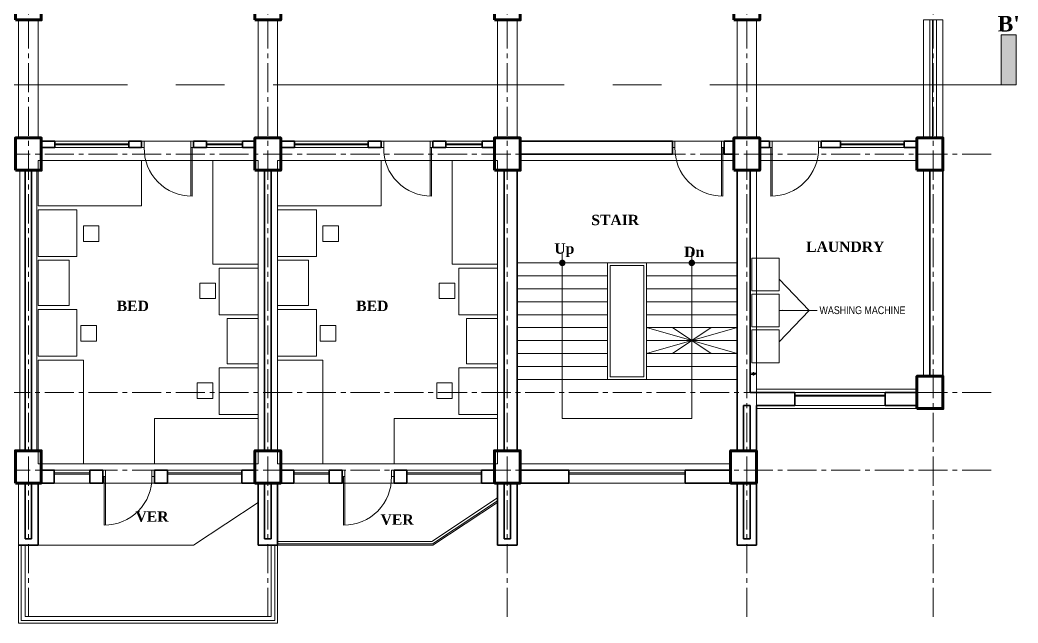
# Model space of a CAD drawing. Header units: feet. Extents: x 25261344 to 25389498, y 30010528 to 30074588.
# Drawn here: x 25370874 to 25371645, y 30072114 to 30072579 of the extents above; entities that cross this region are included whole.
import ezdxf

# ---------------------------------------------------------------- set-up
doc = ezdxf.new("R2010")
doc.units = ezdxf.units.FT
doc.header["$LTSCALE"] = 30
doc.header["$MEASUREMENT"] = 0
doc.linetypes.add('CENTER2', pattern=[1.125, 0.75, -0.125, 0.125, -0.125])
doc.linetypes.add('DASHED', pattern=[0.75, 0.5, -0.25])
doc.layers.get('0').update_dxf_attribs({"lineweight": 5})
for name, color, linetype, lineweight in [('Column', 1, 'Continuous', 80), ('Dim-1', 7, 'Continuous', 9), ('Door', 32, 'Continuous', 5), ('FIX', 8, 'Continuous', 13), ('Furnitures', 251, 'Continuous', 9), ('GRADE BEAM', 2, 'Continuous', 20), ('grid text', 252, 'CENTER2', 9), ('LINE', 193, 'Continuous', 9), ('line 2', 7, 'Continuous', 13), ('rail', 224, 'Continuous', 9), ('s. Fixture', 118, 'Continuous', 9), ('STAIR', 243, 'Continuous', 13), ('TEXT', 7, 'Continuous', 18), ('WALL', 7, 'Continuous', 35), ('WIN', 142, 'Continuous', 20)]:
    doc.layers.add(name, color=color, linetype=linetype, lineweight=lineweight)
doc.styles.get("Standard").update_dxf_attribs({"font": 'timesbd.ttf'})
doc.styles.add('SWIS_LT', font='swisscl.ttf')
doc.dimstyles.new('dim-02', dxfattribs={"dimtxt": 8, "dimasz": 3, "dimexe": 3, "dimexo": 3, "dimgap": 2, "dimtad": 0, "dimdec": 0, "dimzin": 0, "dimdsep": 46, "dimlunit": 4, "dimtxsty": 'SWIS_LT', "dimblk": 'ARCHTICK', "dimcen": 2, "dimdle": 3, "dimclrd": 256, "dimclre": 256, "dimclrt": 256, "dimadec": 0, "dimazin": 0, "dimtfac": 1, "dimtdec": 0, "dimtix": 1, "dimtmove": 0, "dimatfit": 3, "dimfxl": 0, "dimfrac": 2, "dimtolj": 1, "dimtzin": 1, "dimlwd": -1, "dimarcsym": 0})

# ---------------------------------------------------------------- blocks, each defined once
blk = doc.blocks.new('FG')
at = {"layer": 'Door'}
for p, q in [((-2, -5), (-2, -42.39)), ((-1, -5), (-1, -42.39))]:
    blk.add_line(p, q, dxfattribs=at)
for points in [[(-40, 0), (-38, 0), (-38, -5), (-40, -5)], [(0, 0), (-2, 0), (-2, -5), (0, -5)]]:
    blk.add_lwpolyline(points, dxfattribs=at)
blk.add_arc((-1.44, -5.83), 36.57, 178.70538, 270.69047, dxfattribs=at)
blk = doc.blocks.new('_ArchTick')
at = {"color": 0, "linetype": 'ByBlock', "const_width": 0.15}
blk.add_lwpolyline([(-0.5, -0.5), (0.5, 0.5)], dxfattribs=at)
blk = doc.blocks.new('Tap')
at = {"layer": 's. Fixture'}
h = blk.add_hatch(color=256, dxfattribs=at)
h.paths.add_polyline_path([(-0.56, -2.79, 1), (0.55, -2.79, 1)])
h.paths.add_polyline_path([(0.41, -2.79, -1), (-0.42, -2.79, -1)], flags=16)
for p, q in [((0, -0.25), (0, 0)), ((-0.5, -0.5), (-0.5, -1.96)), ((-0.36, -4.04), (-0.36, -5.09)), ((-0.36, -4.43), (0.35, -4.43)), ((-0.36, -4.6), (0.36, -4.6)), ((-0.36, -4.6), (0.36, -4.6)), ((-0.36, -4.73), (0.36, -4.73)), ((-0.36, -4.86), (0.36, -4.86)), ((-0.36, -4.86), (0.36, -4.86)), ((-0.36, -4.99), (0.36, -4.99)), ((-0.35, -5.12), (0.35, -5.12)), ((-0.35, -5.12), (0.35, -5.12)), ((-0.29, -5.25), (0.29, -5.25)), ((0.36, -4.04), (0.36, -5.09)), ((0.5, -0.5), (0.5, -1.96))]:
    blk.add_line(p, q, dxfattribs=at)
blk.add_lwpolyline([(0.97, -2.54), (0.72, -2.6, 0.131281), (0.53, -2.26), (0.71, -2.09), (0.71, -2.08), (0.26, -1.82), (0.25, -1.82), (0.19, -2.06, 0.129161), (-0.19, -2.06), (-0.26, -1.82), (-0.26, -1.82), (-0.71, -2.08), (-0.53, -2.26, 0.131793), (-0.73, -2.59), (-0.97, -2.53), (-0.97, -3.05), (-0.73, -2.98, 0.131959), (-0.53, -3.32), (-0.71, -3.49), (-0.26, -3.75), (-0.2, -3.51, 0.131818), (0.19, -3.51), (0.26, -3.75), (0.71, -3.49), (0.71, -3.49), (0.53, -3.32, 0.132548), (0.72, -2.98), (0.97, -3.04)], format="xyb", dxfattribs=at)
blk.add_lwpolyline([(0.75, -0.25), (-0.75, -0.25), (-0.75, -0.38, 0.414214), (-0.62, -0.5), (0.62, -0.5, 0.414214), (0.75, -0.38)], format="xyb", close=True, dxfattribs=at)
blk.add_lwpolyline([(0.97, -3.04), (0.97, -2.54)], dxfattribs=at)
for radius in [0.555, 0.415]:
    blk.add_circle((0, -2.79), radius, dxfattribs=at)
for points in [[(-0.36, -4.04), (-0.45, -3.89), (-0.5, -3.62)], [(-0.29, -5.25), (-0.33, -5.18), (-0.36, -5.09)], [(0.29, -5.25), (0.33, -5.18), (0.36, -5.09)], [(0.36, -4.04), (0.46, -3.88), (0.5, -3.62)]]:
    blk.add_spline(points, degree=3, dxfattribs=at)
blk = doc.blocks.new('DGFGSDFG')
at = {"layer": 'grid text'}
for p, q in [((25360346.96, 30072118.41), (25360346.96, 30072999.78)), ((25360531.96, 30072118.41), (25360531.96, 30072999.78)), ((25360716.96, 30072118.41), (25360716.96, 30072999.78)), ((25360901.96, 30072118.41), (25360901.96, 30072999.78)), ((25361045.96, 30072118.41), (25361045.96, 30072999.78)), ((25361090.85, 30072475.7), (25359529.41, 30072475.7)), ((25361090.85, 30072291.7), (25359529.41, 30072291.7)), ((25361090.85, 30072231.7), (25359529.41, 30072231.7))]:
    blk.add_line(p, q, dxfattribs=at)
blk = doc.blocks.new('T B')
at = {"layer": 'GRADE BEAM'}
for points in [[(25352993.54, 30069132.07), (25353008.54, 30069132.07), (25353008.54, 30069041.07), (25352993.54, 30069041.07)], [(25353178.54, 30069132.07), (25353193.54, 30069132.07), (25353193.54, 30069041.07), (25353178.54, 30069041.07)], [(25353363.57, 30069132.07), (25353378.57, 30069132.07), (25353378.54, 30069041.07), (25353363.54, 30069041.07)], [(25353548.54, 30069132.07), (25353563.54, 30069132.07), (25353563.54, 30069041.07), (25353548.54, 30069041.07)], [(25353692.54, 30069132.07), (25353707.54, 30069132.07), (25353707.54, 30069041.07), (25353692.54, 30069041.07)], [(25353176.04, 30069038.57), (25353176.04, 30069023.57), (25353011.04, 30069023.57), (25353011.04, 30069038.57)], [(25353361.04, 30069038.57), (25353361.04, 30069023.57), (25353196.04, 30069023.57), (25353196.04, 30069038.57)], [(25353546.04, 30069038.57), (25353546.04, 30069023.57), (25353381.04, 30069023.57), (25353381.04, 30069038.57)], [(25353687.54, 30069038.57), (25353687.54, 30069023.57), (25353566.04, 30069023.57), (25353566.04, 30069038.57)], [(25352994.54, 30069016.07), (25353007.54, 30069016.07), (25353007.54, 30068799.57), (25352994.54, 30068799.57)], [(25353178.54, 30069016.07), (25353193.54, 30069016.07), (25353193.54, 30068799.57), (25353178.54, 30068799.57)], [(25353363.54, 30069016.07), (25353378.54, 30069016.07), (25353378.54, 30068799.57), (25353363.54, 30068799.57)], [(25353548.54, 30069016.07), (25353563.54, 30069016.07), (25353563.54, 30068799.57), (25353548.54, 30068799.57)], [(25353692.54, 30069016.07), (25353707.54, 30069016.07), (25353707.54, 30068857.07), (25353692.54, 30068857.07)], [(25353687.54, 30068847.07), (25353687.54, 30068832.07), (25353563.54, 30068832.07), (25353563.54, 30068847.07)], [(25353176.04, 30068789.57), (25353176.04, 30068774.57), (25353011.04, 30068774.57), (25353011.04, 30068789.57)], [(25353361.04, 30068789.57), (25353361.04, 30068774.57), (25353196.04, 30068774.57), (25353196.04, 30068789.57)], [(25353543.54, 30068789.57), (25353543.54, 30068774.57), (25353381.04, 30068774.57), (25353381.04, 30068789.57)], [(25352993.54, 30068774.57), (25353008.54, 30068774.57), (25353008.54, 30068726.57), (25352993.54, 30068726.57)], [(25353178.54, 30068774.57), (25353193.54, 30068774.57), (25353193.54, 30068726.57), (25353178.54, 30068726.57)], [(25353363.54, 30068774.57), (25353378.54, 30068774.57), (25353378.54, 30068726.57), (25353363.54, 30068726.57)], [(25353548.54, 30068774.57), (25353563.54, 30068774.57), (25353563.54, 30068726.57), (25353548.54, 30068726.57)]]:
    blk.add_lwpolyline(points, close=True, dxfattribs=at)
blk = doc.blocks.new('COL2')
at = {"layer": 'Column'}
for points in [[(717.5, -266.5), (737.5, -266.5), (737.5, -241.5), (717.5, -241.5)], [(902.5, -266.5), (922.5, -266.5), (922.5, -241.5), (902.5, -241.5)], [(1087.5, -266.5), (1107.5, -266.5), (1107.5, -241.5), (1087.5, -241.5)], [(1272.5, -266.5), (1292.5, -266.5), (1292.5, -241.5), (1272.5, -241.5)], [(717.5, -382.5), (737.5, -382.5), (737.5, -357.5), (717.5, -357.5)], [(902.5, -382.5), (922.5, -382.5), (922.5, -357.5), (902.5, -357.5)], [(1087.5, -382.5), (1107.5, -382.5), (1107.5, -357.5), (1087.5, -357.5)], [(1272.5, -382.5), (1292.5, -382.5), (1292.5, -357.5), (1272.5, -357.5)], [(1414, -382.5), (1434, -382.5), (1434, -357.5), (1414, -357.5)], [(1414, -566.5), (1434, -566.5), (1434, -541.5), (1414, -541.5)], [(717.5, -624), (737.5, -624), (737.5, -599), (717.5, -599)], [(902.5, -624), (922.5, -624), (922.5, -599), (902.5, -599)], [(1087.5, -624), (1107.5, -624), (1107.5, -599), (1087.5, -599)], [(1270, -624), (1290, -624), (1290, -599), (1270, -599)]]:
    blk.add_lwpolyline(points, close=True, dxfattribs=at)
at = {"layer": 'GRADE BEAM'}
blk.add_blockref('T B', (-25352273.54, -30069398.57), dxfattribs=at)

msp = doc.modelspace()

# ---------------------------------------------------------------- hatches: boundary and pattern name
at = {"linetype": 'CENTER2', "ltscale": 10}
msp.add_hatch(color=256, dxfattribs=at).paths.add_polyline_path([(25371643.94, 30072567.75), (25371643.94, 30072529.2), (25371632.29, 30072529.2), (25371632.29, 30072567.75)])

# ---------------------------------------------------------------- linework, layer by layer
msp.add_line((25371632.29, 30072529.2), (25370009.64, 30072529.2), dxfattribs=at)
msp.add_lwpolyline([(25371643.94, 30072529.2), (25371643.94, 30072567.75), (25371632.29, 30072567.75), (25371632.29, 30072529.2)], close=True, dxfattribs=at)
msp.add_lwpolyline([(25370873.26, 30072173.7), (25370873.26, 30072113.7), (25371073.26, 30072113.7), (25371073.26, 30072173.7)])
at = {"layer": 'FIX', "ltscale": 20}
for points in [[(25371460.75, 30072395.33), (25371439.79, 30072395.33), (25371439.79, 30072370), (25371460.75, 30072370)], [(25371460.75, 30072367.65), (25371439.79, 30072367.65), (25371439.79, 30072342.33), (25371460.75, 30072342.33)], [(25371460.75, 30072339.97), (25371439.79, 30072339.97), (25371439.79, 30072314.65), (25371460.75, 30072314.65)]]:
    msp.add_lwpolyline(points, close=True, dxfattribs=at)
at = {"layer": 'Furnitures'}
for points in [[(25370968.26, 30072470.7), (25370888.26, 30072470.7), (25370888.26, 30072435.7), (25370968.26, 30072435.7)], [(25371058.26, 30072390.7), (25371058.26, 30072470.7), (25371023.26, 30072470.7), (25371023.26, 30072390.7)], [(25371153.26, 30072470.7), (25371073.26, 30072470.7), (25371073.26, 30072435.7), (25371153.26, 30072435.7)], [(25371243.26, 30072390.7), (25371243.26, 30072470.7), (25371208.26, 30072470.7), (25371208.26, 30072390.7)], [(25370888.26, 30072432.7), (25370918.26, 30072432.7), (25370918.26, 30072396.7), (25370888.26, 30072396.7)], [(25371073.26, 30072432.7), (25371103.26, 30072432.7), (25371103.26, 30072396.7), (25371073.26, 30072396.7)], [(25370935.28, 30072420.31), (25370923.28, 30072420.31), (25370923.28, 30072408.31), (25370935.28, 30072408.31)], [(25371120.28, 30072420.31), (25371108.28, 30072420.31), (25371108.28, 30072408.31), (25371120.28, 30072408.31)], [(25370888.26, 30072358.7), (25370912.26, 30072358.7), (25370912.26, 30072393.7), (25370888.26, 30072393.7)], [(25370888.26, 30072358.7), (25370912.26, 30072358.7), (25370912.26, 30072393.7), (25370888.26, 30072393.7)], [(25371058.26, 30072351.7), (25371028.26, 30072351.7), (25371028.26, 30072387.7), (25371058.26, 30072387.7)], [(25371073.26, 30072358.7), (25371097.26, 30072358.7), (25371097.26, 30072393.7), (25371073.26, 30072393.7)], [(25371243.26, 30072351.7), (25371213.26, 30072351.7), (25371213.26, 30072387.7), (25371243.26, 30072387.7)], [(25371013.24, 30072364.08), (25371025.24, 30072364.08), (25371025.24, 30072376.08), (25371013.24, 30072376.08)], [(25371198.24, 30072364.08), (25371210.24, 30072364.08), (25371210.24, 30072376.08), (25371198.24, 30072376.08)], [(25370888.26, 30072355.7), (25370918.26, 30072355.7), (25370918.26, 30072319.7), (25370888.26, 30072319.7)], [(25371073.26, 30072355.7), (25371103.26, 30072355.7), (25371103.26, 30072319.7), (25371073.26, 30072319.7)], [(25371058.26, 30072348.7), (25371034.26, 30072348.7), (25371034.26, 30072313.7), (25371058.26, 30072313.7)], [(25371243.26, 30072348.7), (25371219.26, 30072348.7), (25371219.26, 30072313.7), (25371243.26, 30072313.7)], [(25370933.28, 30072343.31), (25370921.28, 30072343.31), (25370921.28, 30072331.31), (25370933.28, 30072331.31)], [(25371118.28, 30072343.31), (25371106.28, 30072343.31), (25371106.28, 30072331.31), (25371118.28, 30072331.31)], [(25370888.26, 30072316.7), (25370888.26, 30072236.7), (25370923.26, 30072236.7), (25370923.26, 30072316.7)], [(25371058.26, 30072274.7), (25371028.26, 30072274.7), (25371028.26, 30072310.7), (25371058.26, 30072310.7)], [(25371073.26, 30072316.7), (25371073.26, 30072236.7), (25371108.26, 30072236.7), (25371108.26, 30072316.7)], [(25371243.26, 30072274.7), (25371213.26, 30072274.7), (25371213.26, 30072310.7), (25371243.26, 30072310.7)], [(25371011.25, 30072287.08), (25371023.25, 30072287.08), (25371023.25, 30072299.08), (25371011.25, 30072299.08)], [(25371196.25, 30072287.08), (25371208.25, 30072287.08), (25371208.25, 30072299.08), (25371196.25, 30072299.08)], [(25370978.26, 30072236.7), (25371058.26, 30072236.7), (25371058.26, 30072271.7), (25370978.26, 30072271.7)], [(25371163.26, 30072236.7), (25371243.26, 30072236.7), (25371243.26, 30072271.7), (25371163.26, 30072271.7)]]:
    msp.add_lwpolyline(points, close=True, dxfattribs=at)
at = {"layer": 'LINE', "color": 0, "ltscale": 10, "const_width": 2.5}
for points in [[(25371293.26, 30072392.95, -1), (25371293.26, 30072390.45, -1)], [(25371393.26, 30072392.95, -1), (25371393.26, 30072390.45, -1)]]:
    msp.add_lwpolyline(points, format="xyb", close=True, dxfattribs=at)
at = {"layer": 'LINE', "color": 0, "ltscale": 10}
for points in [[(25371293.26, 30072400.16), (25371293.26, 30072271.7), (25371293.26, 30072271.7), (25371393.26, 30072271.7), (25371393.26, 30072331.7), (25371358.26, 30072321.7), (25371378.26, 30072321.7), (25371393.26, 30072331.7), (25371428.26, 30072321.7), (25371408.26, 30072321.7), (25371393.26, 30072331.7)], [(25371393.26, 30072400.16), (25371393.26, 30072331.7), (25371358.26, 30072341.7), (25371378.26, 30072341.7), (25371393.26, 30072331.7), (25371428.26, 30072341.7), (25371408.26, 30072341.7), (25371393.26, 30072331.7)]]:
    msp.add_lwpolyline(points, dxfattribs=at)
at = {"layer": 'line 2'}
for p, q in [((25371577.26, 30072579.2), (25371577.26, 30072488.2)), ((25371587.26, 30072579.2), (25371587.26, 30072488.2)), ((25371243.26, 30072206.7), (25371193.26, 30072173.7)), ((25371073.26, 30072173.7), (25371193.26, 30072173.7))]:
    msp.add_line(p, q, dxfattribs=at)
at = {"layer": 'line 2', "linetype": 'DASHED', "ltscale": 20}
for p in [(25371058.26, 30072206.7), (25370888.26, 30072173.7)]:
    msp.add_line(p, (25371008.26, 30072173.7), dxfattribs=at)
at = {"layer": 'rail'}
for p, q in [((25371579.26, 30072579.2), (25371579.26, 30072488.2)), ((25371582.26, 30072579.2), (25371582.26, 30072488.2)), ((25371328.26, 30072301.7), (25371328.26, 30072391.7)), ((25371328.26, 30072391.7), (25371358.26, 30072391.7)), ((25371330.26, 30072303.7), (25371330.26, 30072389.7)), ((25371330.26, 30072389.7), (25371356.26, 30072389.7)), ((25371356.26, 30072303.7), (25371356.26, 30072389.7)), ((25371358.26, 30072301.7), (25371358.26, 30072391.7)), ((25371358.26, 30072301.7), (25371328.26, 30072301.7)), ((25371356.26, 30072303.7), (25371330.26, 30072303.7)), ((25371243.26, 30072210.29), (25371192.36, 30072176.7)), ((25371243.26, 30072207.9), (25371192.96, 30072174.7)), ((25371192.36, 30072176.7), (25371073.26, 30072176.7)), ((25371192.96, 30072174.7), (25371073.26, 30072174.7))]:
    msp.add_line(p, q, dxfattribs=at)
for points in [[(25370875.26, 30072173.7), (25370875.26, 30072115.7), (25371071.26, 30072115.7), (25371071.26, 30072173.7)], [(25370878.26, 30072173.7), (25370878.26, 30072118.7), (25371068.26, 30072118.7), (25371068.26, 30072173.7)]]:
    msp.add_lwpolyline(points, dxfattribs=at)
at = {"layer": 'STAIR'}
for p, q in [((25371328.26, 30072391.7), (25371258.26, 30072391.7)), ((25371358.26, 30072391.7), (25371428.26, 30072391.7)), ((25371328.26, 30072381.7), (25371258.26, 30072381.7)), ((25371358.26, 30072381.7), (25371428.26, 30072381.7)), ((25371328.26, 30072371.7), (25371258.26, 30072371.7)), ((25371358.26, 30072371.7), (25371428.26, 30072371.7)), ((25371328.26, 30072361.7), (25371258.26, 30072361.7)), ((25371358.26, 30072361.7), (25371428.26, 30072361.7)), ((25371328.26, 30072351.7), (25371258.26, 30072351.7)), ((25371358.26, 30072351.7), (25371428.26, 30072351.7)), ((25371328.26, 30072341.7), (25371258.26, 30072341.7)), ((25371358.26, 30072341.7), (25371428.26, 30072341.7)), ((25371328.26, 30072331.7), (25371258.26, 30072331.7)), ((25371358.26, 30072331.7), (25371428.26, 30072331.7)), ((25371328.26, 30072321.7), (25371258.26, 30072321.7)), ((25371358.26, 30072321.7), (25371428.26, 30072321.7)), ((25371328.26, 30072311.7), (25371258.26, 30072311.7)), ((25371358.26, 30072311.7), (25371428.26, 30072311.7)), ((25371328.26, 30072301.7), (25371258.26, 30072301.7)), ((25371358.26, 30072301.7), (25371428.26, 30072301.7))]:
    msp.add_line(p, q, dxfattribs=at)
at = {"layer": 'WALL', "ltscale": 10}
for p, q in [((25370901.26, 30072485.7), (25370890.76, 30072485.7)), ((25370901.26, 30072480.7), (25370890.76, 30072480.7)), ((25370901.26, 30072485.7), (25370901.26, 30072480.7)), ((25370958.26, 30072485.7), (25370958.26, 30072480.7)), ((25370968.26, 30072485.7), (25370958.26, 30072485.7)), ((25370958.26, 30072480.7), (25370968.26, 30072480.7)), ((25370968.26, 30072485.7), (25370968.26, 30072480.7)), ((25371018.26, 30072485.7), (25371008.26, 30072485.7)), ((25371018.26, 30072480.7), (25371008.26, 30072480.7)), ((25371046.26, 30072485.7), (25371055.76, 30072485.7)), ((25371046.26, 30072480.7), (25371055.76, 30072480.7)), ((25371086.26, 30072485.7), (25371075.76, 30072485.7)), ((25371086.26, 30072480.7), (25371075.76, 30072480.7)), ((25371086.26, 30072485.7), (25371086.26, 30072480.7)), ((25371143.26, 30072485.7), (25371143.26, 30072480.7)), ((25371153.26, 30072485.7), (25371143.26, 30072485.7)), ((25371143.26, 30072480.7), (25371153.26, 30072480.7)), ((25371153.26, 30072485.7), (25371153.26, 30072480.7)), ((25371203.26, 30072485.7), (25371193.26, 30072485.7)), ((25371203.26, 30072480.7), (25371193.26, 30072480.7)), ((25371231.26, 30072485.7), (25371240.76, 30072485.7)), ((25371231.26, 30072480.7), (25371240.76, 30072480.7)), ((25371260.76, 30072485.7), (25371378.26, 30072485.7)), ((25371378.26, 30072475.7), (25371378.26, 30072485.7)), ((25371418.26, 30072485.7), (25371425.76, 30072485.7)), ((25371418.26, 30072475.7), (25371418.26, 30072485.7)), ((25371445.76, 30072485.7), (25371453.26, 30072485.7)), ((25371445.76, 30072480.7), (25371453.26, 30072480.7)), ((25371493.26, 30072485.7), (25371493.26, 30072480.7)), ((25371493.26, 30072485.7), (25371508.26, 30072485.7)), ((25371508.26, 30072480.7), (25371493.26, 30072480.7)), ((25371557.26, 30072485.7), (25371567.26, 30072485.7)), ((25371567.26, 30072480.7), (25371557.26, 30072480.7)), ((25371260.76, 30072475.7), (25371378.26, 30072475.7)), ((25371418.26, 30072475.7), (25371425.76, 30072475.7)), ((25370878.26, 30072463.2), (25370878.26, 30072246.7)), ((25370883.26, 30072463.2), (25370883.26, 30072246.7)), ((25371063.26, 30072463.2), (25371063.26, 30072246.7)), ((25371068.26, 30072463.2), (25371068.26, 30072246.7)), ((25371248.26, 30072463.2), (25371248.26, 30072246.7)), ((25371258.26, 30072463.2), (25371258.26, 30072246.7)), ((25371428.26, 30072463.2), (25371428.26, 30072246.7)), ((25371438.26, 30072463.2), (25371438.26, 30072291.7)), ((25371577.26, 30072463.2), (25371577.26, 30072304.2)), ((25371587.26, 30072463.2), (25371587.26, 30072304.2)), ((25371472.76, 30072291.7), (25371438.26, 30072291.7)), ((25371472.76, 30072291.7), (25371472.76, 30072281.7)), ((25371567.26, 30072291.7), (25371542.76, 30072291.7)), ((25371433.26, 30072281.7), (25371433.26, 30072246.7)), ((25371438.26, 30072281.7), (25371433.26, 30072281.7)), ((25371438.26, 30072281.7), (25371438.26, 30072246.7)), ((25371443.26, 30072281.7), (25371443.26, 30072246.7)), ((25371472.76, 30072281.7), (25371443.26, 30072281.7)), ((25371567.26, 30072281.7), (25371542.76, 30072281.7)), ((25370928.26, 30072231.7), (25370938.26, 30072231.7)), ((25370978.26, 30072231.7), (25370978.26, 30072221.7)), ((25370978.26, 30072231.7), (25370988.26, 30072231.7)), ((25370988.26, 30072231.7), (25370988.26, 30072221.7)), ((25371113.26, 30072231.7), (25371123.26, 30072231.7)), ((25371163.26, 30072231.7), (25371163.26, 30072221.7)), ((25371163.26, 30072231.7), (25371173.26, 30072231.7)), ((25371173.26, 30072231.7), (25371173.26, 30072221.7)), ((25371260.76, 30072231.7), (25371298.26, 30072231.7)), ((25371298.26, 30072231.7), (25371298.26, 30072221.7)), ((25371388.26, 30072231.7), (25371423.26, 30072231.7)), ((25370878.26, 30072221.7), (25370878.26, 30072178.7)), ((25370883.26, 30072221.7), (25370883.26, 30072178.7)), ((25370888.26, 30072221.7), (25370888.26, 30072173.7)), ((25370928.26, 30072221.7), (25370938.26, 30072221.7)), ((25370988.26, 30072221.7), (25370978.26, 30072221.7)), ((25371058.26, 30072221.7), (25371058.26, 30072173.7)), ((25371063.26, 30072221.7), (25371063.26, 30072178.7)), ((25371068.26, 30072221.7), (25371068.26, 30072178.7)), ((25371073.26, 30072221.7), (25371073.26, 30072173.7)), ((25371113.26, 30072221.7), (25371123.26, 30072221.7)), ((25371173.26, 30072221.7), (25371163.26, 30072221.7)), ((25371243.26, 30072221.7), (25371243.26, 30072173.7)), ((25371248.26, 30072221.7), (25371248.26, 30072178.7)), ((25371253.26, 30072221.7), (25371253.26, 30072178.7)), ((25371258.26, 30072221.7), (25371258.26, 30072173.7)), ((25371298.26, 30072221.7), (25371258.26, 30072221.7)), ((25371388.26, 30072221.7), (25371428.26, 30072221.7)), ((25371428.26, 30072221.7), (25371428.26, 30072173.7)), ((25371433.26, 30072221.7), (25371433.26, 30072178.7)), ((25371438.26, 30072221.7), (25371438.26, 30072178.7)), ((25371443.26, 30072221.7), (25371443.26, 30072173.7)), ((25370878.26, 30072178.7), (25370883.26, 30072178.7)), ((25371063.26, 30072178.7), (25371068.26, 30072178.7)), ((25371248.26, 30072178.7), (25371253.26, 30072178.7)), ((25371433.26, 30072178.7), (25371438.26, 30072178.7)), ((25370873.26, 30072173.7), (25370888.26, 30072173.7)), ((25371058.26, 30072173.7), (25371073.26, 30072173.7)), ((25371243.26, 30072173.7), (25371258.26, 30072173.7)), ((25371428.26, 30072173.7), (25371443.26, 30072173.7))]:
    msp.add_line(p, q, dxfattribs=at)
for points in [[(25371008.26, 30072485.7), (25371008.26, 30072480.7)], [(25371018.26, 30072485.7), (25371018.26, 30072480.7)], [(25371046.26, 30072485.7), (25371046.26, 30072480.7)], [(25371193.26, 30072485.7), (25371193.26, 30072480.7)], [(25371203.26, 30072485.7), (25371203.26, 30072480.7)], [(25371231.26, 30072485.7), (25371231.26, 30072480.7)], [(25371453.26, 30072485.7), (25371453.26, 30072480.7)], [(25371508.26, 30072485.7), (25371508.26, 30072480.7)], [(25371557.26, 30072485.7), (25371557.26, 30072480.7)], [(25371542.76, 30072291.7), (25371542.76, 30072281.7)], [(25370928.26, 30072231.7), (25370928.26, 30072221.7)], [(25370938.26, 30072231.7), (25370938.26, 30072221.7)], [(25371113.26, 30072231.7), (25371113.26, 30072221.7)], [(25371123.26, 30072231.7), (25371123.26, 30072221.7)], [(25371388.26, 30072231.7), (25371388.26, 30072221.7)]]:
    msp.add_lwpolyline(points, dxfattribs=at)
for points in [[(25370890.76, 30072231.7), (25370900.76, 30072231.7), (25370900.76, 30072221.7), (25370890.76, 30072221.7)], [(25371045.76, 30072231.7), (25371055.76, 30072231.7), (25371055.76, 30072221.7), (25371045.76, 30072221.7)], [(25371075.76, 30072231.7), (25371085.76, 30072231.7), (25371085.76, 30072221.7), (25371075.76, 30072221.7)], [(25371230.76, 30072231.7), (25371240.76, 30072231.7), (25371240.76, 30072221.7), (25371230.76, 30072221.7)]]:
    msp.add_lwpolyline(points, close=True, dxfattribs=at)
at = {"layer": 'WIN'}
for p, q in [((25370958.26, 30072485.7), (25370901.26, 30072485.7)), ((25370958.26, 30072483.7), (25370901.26, 30072483.7)), ((25370958.26, 30072482.7), (25370901.26, 30072482.7)), ((25370958.26, 30072480.7), (25370901.26, 30072480.7)), ((25371018.26, 30072485.7), (25371046.26, 30072485.7)), ((25371018.26, 30072483.7), (25371046.26, 30072483.7)), ((25371018.26, 30072482.7), (25371046.26, 30072482.7)), ((25371018.26, 30072480.7), (25371046.26, 30072480.7)), ((25371143.26, 30072485.7), (25371086.26, 30072485.7)), ((25371143.26, 30072483.7), (25371086.26, 30072483.7)), ((25371143.26, 30072482.7), (25371086.26, 30072482.7)), ((25371143.26, 30072480.7), (25371086.26, 30072480.7)), ((25371203.26, 30072485.7), (25371231.26, 30072485.7)), ((25371203.26, 30072483.7), (25371231.26, 30072483.7)), ((25371203.26, 30072482.7), (25371231.26, 30072482.7)), ((25371203.26, 30072480.7), (25371231.26, 30072480.7)), ((25371508.26, 30072485.7), (25371557.26, 30072485.7)), ((25371508.26, 30072483.7), (25371557.26, 30072483.7)), ((25371508.26, 30072482.7), (25371557.26, 30072482.7)), ((25371508.26, 30072480.7), (25371557.26, 30072480.7)), ((25371542.76, 30072291.7), (25371472.76, 30072291.7)), ((25371542.76, 30072289.7), (25371472.76, 30072289.7)), ((25371542.76, 30072288.7), (25371472.76, 30072288.7)), ((25371472.76, 30072281.7), (25371542.76, 30072281.7)), ((25370928.26, 30072231.7), (25370898.26, 30072231.7)), ((25370928.26, 30072229.7), (25370900.76, 30072229.7)), ((25370928.26, 30072228.7), (25370900.76, 30072228.7)), ((25370988.26, 30072231.7), (25371048.26, 30072231.7)), ((25370988.26, 30072229.7), (25371045.76, 30072229.7)), ((25370988.26, 30072228.7), (25371045.76, 30072228.7)), ((25371113.26, 30072231.7), (25371083.26, 30072231.7)), ((25371113.26, 30072229.7), (25371085.76, 30072229.7)), ((25371113.26, 30072228.7), (25371085.76, 30072228.7)), ((25371173.26, 30072231.7), (25371233.26, 30072231.7)), ((25371173.26, 30072229.7), (25371230.76, 30072229.7)), ((25371173.26, 30072228.7), (25371230.76, 30072228.7)), ((25371388.26, 30072231.7), (25371298.26, 30072231.7)), ((25371388.26, 30072229.7), (25371298.26, 30072229.7)), ((25371388.26, 30072228.7), (25371298.26, 30072228.7)), ((25370928.26, 30072221.7), (25370898.26, 30072221.7)), ((25370988.26, 30072221.7), (25371048.26, 30072221.7)), ((25371113.26, 30072221.7), (25371083.26, 30072221.7)), ((25371173.26, 30072221.7), (25371233.26, 30072221.7)), ((25371298.26, 30072221.7), (25371388.26, 30072221.7))]:
    msp.add_line(p, q, dxfattribs=at)

# ---------------------------------------------------------------- block references
msp.add_blockref('DGFGSDFG', (10533.81, 0))
at = {"layer": 'Dim-1'}
msp.add_blockref('COL2', (25370153.26, 30072845.7), dxfattribs=at)
at = {"layer": 'Door', "color": 2}
for p in [(25371008.26, 30072485.7), (25371193.26, 30072485.7), (25371418.26, 30072485.7)]:
    msp.add_blockref('FG', p, dxfattribs=at)
at = {"layer": 'Door', "color": 2, "xscale": -1}
for p in [(25371453.26, 30072485.7), (25370938.26, 30072231.7), (25371123.26, 30072231.7)]:
    msp.add_blockref('FG', p, dxfattribs=at)
at = {"layer": 's. Fixture', "rotation": 90.00000000000001}
msp.add_blockref('Tap', (25371438.14, 30072306.11), dxfattribs=at)

# ---------------------------------------------------------------- texts
at = {"linetype": 'CENTER2', "ltscale": 10, "insert": (25371646.69, 30072570.26), "char_height": 12, "width": 17.0513, "attachment_point": 9}
msp.add_mtext("B'", dxfattribs=at)
at = {"layer": 'TEXT', "ltscale": 10, "char_height": 8}
for s, insert, width, attachment_point in [('STAIR', (25371315.63, 30072420.7), 174.7812, 7), ('Up', (25371302.52, 30072396.16), 179.7812, 9), ('Dn', (25371402.86, 30072396.16), 172.2812, 9), ('LAUNDRY', (25371481.64, 30072408.18), 174.7812, 1), ('BED', (25370949.02, 30072362.53), 179.7812, 1), ('BED', (25371134.02, 30072362.53), 179.7812, 1), ('VER', (25370963.5, 30072199.9), 179.7812, 1), ('VER', (25371152.88, 30072197.55), 179.7812, 1)]:
    msp.add_mtext(s, dxfattribs=dict(at, insert=insert, width=width, attachment_point=attachment_point))
at = {"layer": 'TEXT', "ltscale": 20, "insert": (25371525.14, 30072352.09), "char_height": 6, "width": 144.4952, "attachment_point": 8}
msp.add_mtext('{\\fArial Narrow|b0|i0|c0|p34;WASHING MACHINE}', dxfattribs=at)

# ---------------------------------------------------------------- leaders
at = {"layer": 'Dim-1', "color": 2}
for points in [[(25371460.75, 30072379.24), (25371483.88, 30072354.99)], [(25371460.75, 30072354.99), (25371490.16, 30072354.99)], [(25371460.75, 30072330.74), (25371483.88, 30072354.99)]]:
    msp.add_leader(points, dimstyle='dim-02', override={"dimgap": 2, "dimtad": 0}, dxfattribs=at)

doc.saveas('drawing.dxf')
